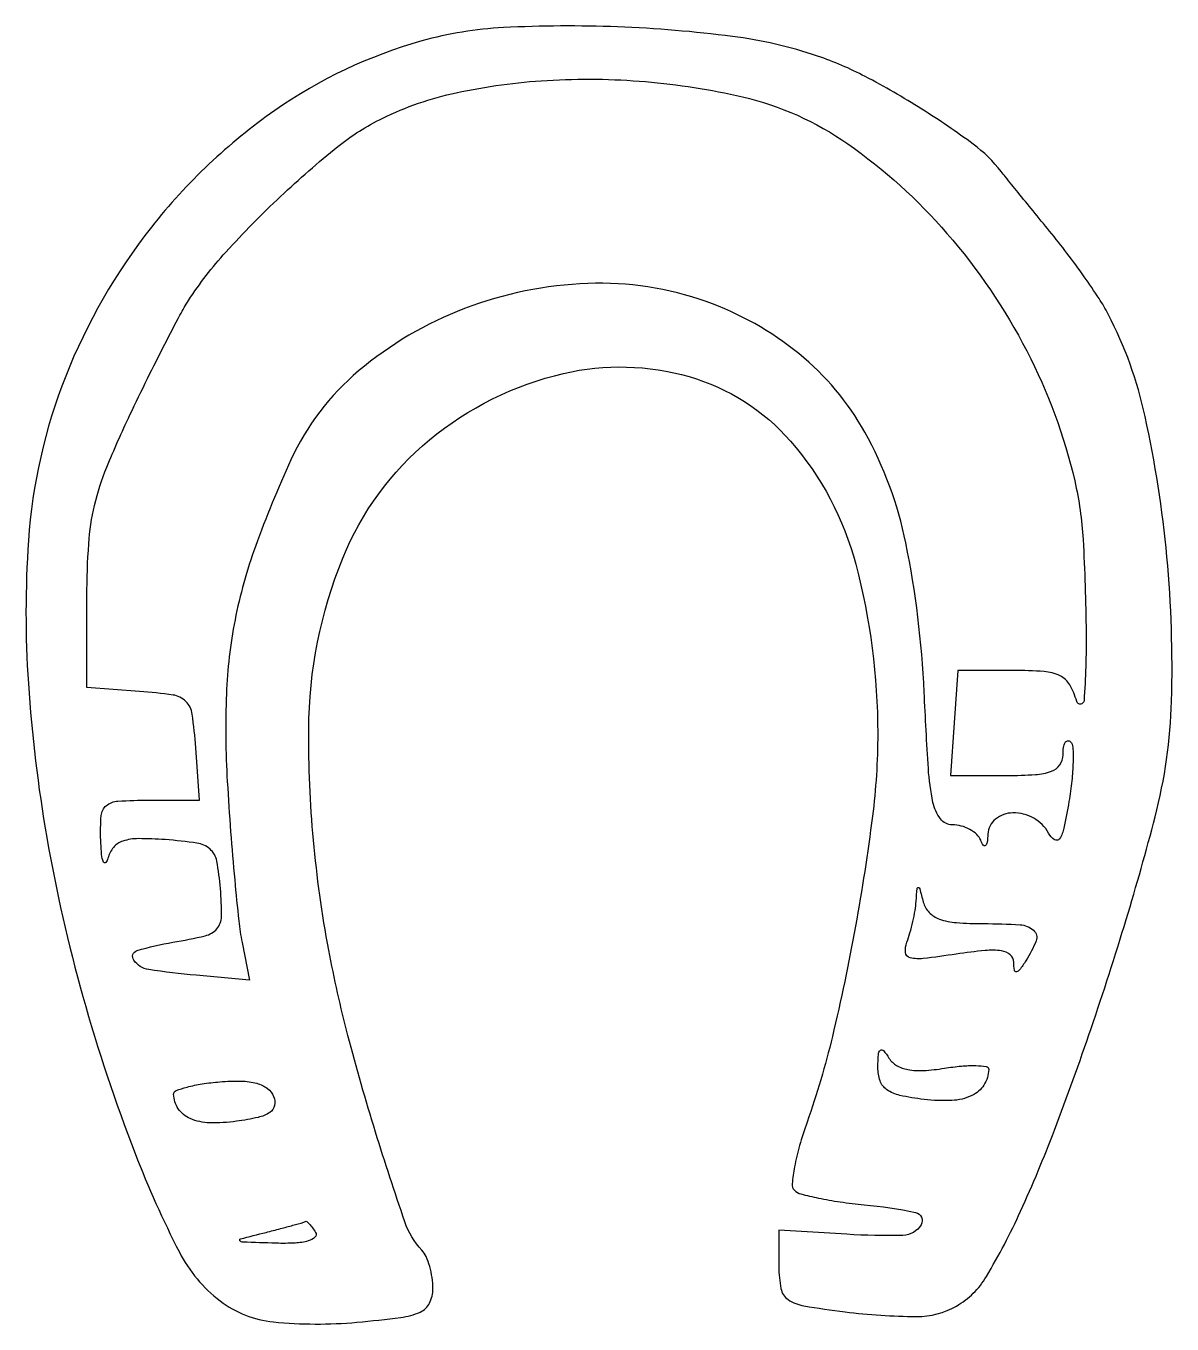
# Model space of a CAD drawing. Extents: x 0 to 93, y 1 to 106.
import ezdxf

# ---------------------------------------------------------------- set-up
doc = ezdxf.new("R2010")
doc.units = 0

msp = doc.modelspace()

# ---------------------------------------------------------------- linework, layer by layer
for points in [[(32.090462, 104.480646, 0.084176), (20.214916, 98.859325, 0.073694), (10.223528, 89.416444, 0.072561), (3.276841, 77.329375, 0.077233), (0.263745, 64.017482, 0.03383), (0.254487, 52.448757, 0.026375), (1.754538, 39.96337, 0.025231), (4.669422, 27.095183, 0.024052), (8.903322, 14.374609, 0.025906), (12.476855, 6.398236, 0.112326), (15.783293, 2.446434, 0.138543), (20.088646, 0.751569, 0.047568), (26.851178, 0.720222, 0.009031), (30.397328, 1.106462, 0.072565), (31.974198, 1.545297, 0.175347), (32.724709, 2.26359, 0.115552), (33, 3.438889, 0.036448), (32.934519, 4.335978, 0.033092), (32.739138, 5.244236, 0.034693), (32.45319, 6.033948, 0.083931), (32.111958, 6.55, -0.105791), (30.725331, 8.858509, -0.007345), (28.359827, 16.107757, -0.011377), (26.121841, 23.950427, -0.017327), (24.572505, 30.860468, -0.047806), (22.952538, 48.736038, -0.095626), (25.70295, 62.600699, -0.123616), (32.720222, 72.174906, -0.116503), (43.577767, 77.55916, -0.127593), (53.73746, 77.300918, -0.144662), (61.938486, 72.08405, -0.115401), (67.226268, 62.101368, -0.064423), (69, 48.392151, -0.03156), (68.5767, 41.692475, -0.013405), (67.205029, 32.797625, -0.01348), (65.329473, 23.856561, -0.026892), (63.280325, 16.926571, 0.016184), (62.674167, 15.027117, 0.023503), (62.273873, 13.313986, 0.020645), (62.076187, 11.923891, 0.225031), (62.26113, 11.405537, 0.133234), (62.777916, 11.109309, 0.012755), (64.204386, 10.775201, 0.015542), (65.956172, 10.468209, 0.011653), (67.900658, 10.235524, -0.025804), (72.065498, 9.617187, -0.515633), (72.510985, 8.618705, -0.258981), (71.0449, 7.756789, -0.021743), (66.490551, 7.84255), (61, 8.185099), (61, 5.207773, 0.048601), (61.172221, 3.440187, 0.197259), (61.756232, 2.556084, 0.108461), (63.025238, 2.047115, 0.010265), (66.359269, 1.56085, 0.02942), (72.13477, 1.182162, 0.132677), (75.375296, 2.034374, 0.129051), (77.794082, 4.416008, 0.027221), (80.56553, 9.713238, 0.016109), (83.302031, 16.269932, 0.008652), (86.273888, 24.517142, 0.008435), (89.110945, 33.322679, 0.010303), (91.454223, 41.652879, 0.056393), (92.784672, 51.030089, 0.030335), (92.406124, 62.717421, 0.030345), (90.645531, 74.081701, 0.066148), (87.656103, 82.361749, 0.025414), (86.918775, 83.621912, 0.008519), (85.718979, 85.386036, 0.008452), (84.322559, 87.296475, 0.009563), (82.917317, 89.080367, -0.00043), (81.571932, 90.72555, -0.000579), (80.356962, 92.21739, -0.000393), (79.33976, 93.471365, -0.006244), (79, 93.901764, 0.069802), (76.739011, 96.119138, 0.018627), (72.564295, 98.96929, 0.019659), (67.986608, 101.605329, 0.039033), (64.141154, 103.254457, 0.049935), (57.24274, 104.85015, 0.022326), (47.948074, 105.622296, 0.022195), (38.714833, 105.565571, 0.055964)], [(58.057085, 99.952996, -0.095772), (66.573043, 96.155265, -0.06194), (74.609834, 88.90247, -0.058516), (81.071737, 79.375781, -0.063205), (84.947817, 68.851026, -0.042619), (85.623905, 64.102876, -0.011859), (85.868589, 56.584924, -0.019478), (85.702068, 51.060552, -0.842803), (85.105235, 51, 0.062466), (84.543473, 52.343376, 0.150636), (83.764218, 53.070681, 0.096257), (82.472445, 53.414296, 0.017017), (79.954915, 53.5), (75.5, 53.5), (75.192502, 49.25), (74.885004, 45), (79.442502, 45, 0.015196), (81.768889, 45.070722, 0.072579), (83.066375, 45.341424, 0.152372), (83.743458, 45.859366, 0.155068), (84, 46.666667, -0.03429), (84.041196, 47.266656, -0.093896), (84.176039, 47.667711, -0.228017), (84.374257, 47.806496, -0.241504), (84.599282, 47.734051, -0.186583), (84.798017, 47.284781, -0.0179), (84.812332, 46.066684, -0.02087), (84.71344, 44.565439, -0.014965), (84.483013, 42.899454, -0.009464), (84.074955, 40.73447, -0.091682), (83.722841, 39.873147, -0.425194), (83.32208, 39.79366, -0.113565), (82.83404, 40.33207, 0.137454), (81.6252, 41.545746, 0.13351), (79.947702, 41.971844, 0.166385), (78.536688, 41.462449, 0.21563), (77.921053, 40.25, -0.021021), (77.862835, 39.583427, -0.185333), (77.724694, 39.327933, -0.449116), (77.54862, 39.351958, -0.051902), (77.337719, 39.75, 0.107471), (77.012233, 40.228171, 0.065055), (76.456208, 40.632812, 0.060613), (75.766462, 40.906786, 0.064344), (75.045118, 41, -0.237893), (74.076361, 41.488571, -0.107291), (73.476479, 42.82175, -0.036556), (73.100639, 45.568588, -0.00428), (72.764392, 51.75, 0.038403), (71.276565, 63.829625, 0.077554), (67.959704, 72.801339, 0.095037), (62.620948, 79.160087, 0.085466), (55.116212, 83.381144, 0.095217), (45.545928, 84.846879, 0.081861), (35.555483, 82.808753, 0.084163), (26.987825, 77.759605, 0.110438), (21.505318, 70.55292, 0.020828), (18.635558, 63.545823, 0.038025), (16.982043, 57.5955, 0.03937), (16.282025, 51.605357, 0.024197), (16.358425, 44.498664, 0.003851), (16.629613, 40.447232, 0.004292), (16.954785, 36.544308, 0.00397), (17.286834, 33.223097, 0.022456), (17.557113, 31.464433), (18.163692, 28.431538), (13.831846, 28.818194, -0.016177), (9.99777, 29.285851, -0.20431), (8.788518, 30.038608, -0.51251), (9.062744, 30.823092, -0.029992), (11.958675, 31.493018, 0.015879), (14.563828, 32.018735, 0.155335), (15.515135, 32.587798, 0.180551), (15.88933, 33.563397, 0.02305), (15.804575, 35.847118, 0.025142), (15.50571, 38.073177, 0.167198), (14.962142, 39.0335, 0.146152), (13.904469, 39.523897, 0.017804), (11.33361, 39.803412, 0.017946), (9.168612, 39.883136, 0.078654), (7.908127, 39.684805, 0.139954), (7.151872, 39.177186, 0.11243), (6.699612, 38.303412, -0.117403), (6.513877, 37.953039, -0.558357), (6.335222, 37.983496, -0.073614), (6.18861, 38.591805, -0.013467), (6.116001, 39.75, -0.02657), (6.150827, 41.745581, -0.205492), (6.569007, 42.556901, -0.159179), (7.50979, 42.925945, -0.014531), (10.057498, 43), (14.114996, 43), (13.807498, 47.25, 0.017229), (13.516686, 49.965644, 0.162473), (13, 51, 0.162473), (11.965644, 51.516686, 0.017229), (9.25, 51.807498), (5, 52.114996), (5, 59.502097, -0.01696), (5.144592, 63.763575, -0.041106), (5.614795, 66.874738, -0.038991), (6.604198, 69.962318, -0.013952), (8.473714, 74.194599, -0.003443), (9.897234, 77.135941, -0.003919), (11.301933, 79.932623, -0.003561), (12.529882, 82.288852, -0.021855), (13.223714, 83.469648, -0.040644), (16.237794, 87.383911, -0.019679), (20.671074, 91.894185, -0.019289), (25.314988, 95.935132, -0.055864), (28.905925, 98.216082, -0.060652), (34.893018, 100.287783, -0.038135), (42.238131, 101.291015, -0.035974), (50.199282, 101.192258, -0.036066)], [(77.573324, 33, -0.015456), (80.528326, 32.908632, -0.165816), (81.62115, 32.458831, -0.316477), (81.827147, 31.612234, -0.049894), (81, 30, -0.013068), (80.488985, 29.252841, -0.204556), (80.22948, 29.096846, -0.415594), (80.061469, 29.224582, -0.03045), (80.015313, 29.863544, 0.213948), (79.734386, 30.471638, 0.144474), (79.029137, 30.794671, 0.060571), (77.700195, 30.823331, 0.012355), (75.36153, 30.531506, -0.007962), (72.691339, 30.174461, -0.088857), (71.624179, 30.23883, -0.317559), (71.251174, 30.665552, -0.117984), (71.36153, 31.49975, 0.022111), (71.614639, 32.257959, 0.013827), (71.846525, 33.164864, 0.013872), (72.025785, 34.072792, 0.024446), (72.116001, 34.831787, -0.003883), (72.19432, 35.844389, -0.430933), (72.289876, 35.920417, -0.298767), (72.40239, 35.821266, -0.003047), (72.689326, 34.75, 0.129003), (73.158665, 33.91525, 0.114989), (73.996453, 33.37466, 0.067374), (75.369771, 33.082642, 0.018745)], [(74.399919, 21.290046, -0.017468), (75.77928, 21.464692, -0.029937), (76.937978, 21.500802, -0.031806), (77.788244, 21.422106, -0.375603), (77.984687, 21.187129, -0.138193), (77.59975, 19.929052, -0.142389), (76.617998, 19.074313, -0.097506), (74.996301, 18.679048, -0.041342), (72.75, 18.764361, -0.022624), (70.804558, 19.089983, -0.09937), (69.741625, 19.550919, -0.157664), (69.19808, 20.264757, -0.086511), (69.015313, 21.359406, -0.013941), (69.052414, 22.418003, -0.207235), (69.217132, 22.740993, -0.414289), (69.470057, 22.716888, -0.031459), (69.915232, 22.102917, 0.122544), (70.534552, 21.511372, 0.085025), (71.448248, 21.178934, 0.059775), (72.711114, 21.103197, 0.025347)], [(17.109986, 16.993941, -0.040786), (14.935097, 16.868206, -0.09608), (13.353944, 17.214073, -0.142759), (12.393108, 18.007933, -0.144613), (12.015313, 19.189635, -0.316528), (12.207274, 19.475776, -0.026299), (13.106061, 19.767859, -0.027568), (14.313743, 20.020854, -0.017203), (15.75, 20.189635, -0.024833), (17.494223, 20.247074, -0.062489), (18.750734, 20.068013, -0.09323), (19.603167, 19.653829, -0.137443), (20.109986, 19, -0.151136), (20.173126, 18.269607, -0.194298), (19.79725, 17.717331, -0.092293), (18.850766, 17.3112, -0.020501)], [(23.5, 8, -0.356054), (23.448421, 7.607131, -0.122244), (22.911502, 7.304781, -0.055031), (21.841981, 7.132591, -0.020185), (20.309017, 7.118315, -0.001065), (17.626996, 7.207343, -0.200899), (17.382111, 7.320197, -0.564637), (17.423999, 7.462867, -0.002007), (19.5, 8, 0.002036), (20.663501, 8.30111, 0.003067), (21.674851, 8.573885, 0.001224), (22.539797, 8.815154, 0.070156), (22.690983, 8.881685, -0.327489), (22.799343, 8.87318, -0.029274), (23.007412, 8.671495, -0.029241), (23.249309, 8.374784, -0.017986)]]:
    msp.add_lwpolyline(points, format="xyb", close=True)

doc.saveas('drawing.dxf')
